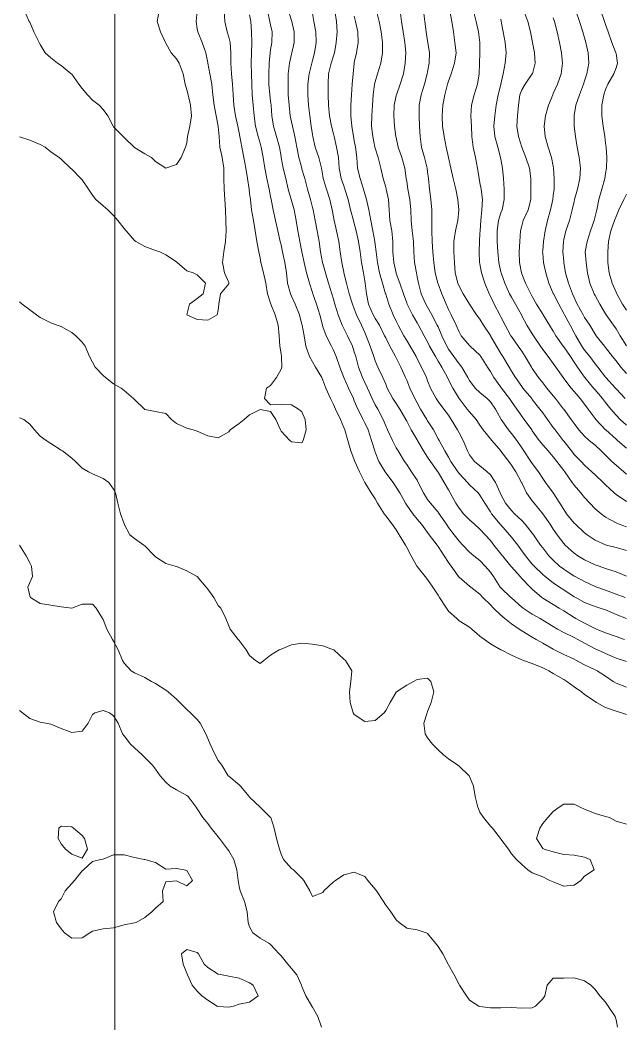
# Model space of a CAD drawing. Header units: centimetres. Extents: x 0 to 642158, y -847 to 649707.
# Drawn here: x 617062.28 to 617091.13, y 620236.4 to 620284.31 of the extents above; entities that cross this region are included whole.
import ezdxf

# ---------------------------------------------------------------- set-up
doc = ezdxf.new("R2010")
doc.units = ezdxf.units.CM
doc.header["$MEASUREMENT"] = 0
doc.layers.add('MEV_grille', color=254, linetype='Continuous', lineweight=9)
doc.layers.add('WAL_topographie 0.5', color=253, linetype='Continuous', lineweight=20)

# ---------------------------------------------------------------- blocks, each defined once
blk = doc.blocks.new('*U112')
at = {"layer": 'MEV_grille', "transparency": 33554687}
blk.add_lwpolyline([(0, 1825.476), (0, -1825.476)], dxfattribs=at)
blk = doc.blocks.new('*U113')
at = {"layer": 'MEV_grille', "color": 0, "linetype": 'ByBlock', "lineweight": -2, "transparency": 16777216}
blk.add_blockref('*U112', (1700, 0), dxfattribs=at)

msp = doc.modelspace()

# ---------------------------------------------------------------- linework, layer by layer
at = {"layer": 'WAL_topographie 0.5'}
for points in [[(617062.25, 620270.872), (617062.381, 620270.75), (617062.75, 620270.483), (617063.064, 620270.25), (617063.25, 620270.117), (617063.75, 620269.858), (617064.054, 620269.75), (617064.25, 620269.694), (617064.75, 620269.403), (617064.947, 620269.25), (617065.25, 620268.942), (617065.394, 620268.75), (617065.6, 620268.25), (617065.75, 620267.989), (617065.868, 620267.75), (617066.25, 620267.342), (617066.358, 620267.25), (617066.75, 620266.948), (617067.115, 620266.75), (617067.25, 620266.629), (617067.708, 620266.25), (617067.75, 620266.2), (617068.224, 620265.75), (617068.25, 620265.731), (617068.75, 620265.637), (617069.25, 620265.535), (617069.518, 620265.25), (617069.75, 620265.064), (617070.25, 620264.837), (617070.55, 620264.75), (617070.75, 620264.694), (617071.25, 620264.467), (617071.75, 620264.371), (617072.25, 620264.655), (617072.325, 620264.75), (617072.75, 620265.062), (617072.983, 620265.25), (617073.25, 620265.475), (617073.75, 620265.722), (617074.25, 620265.632), (617074.495, 620265.25), (617074.724, 620264.75), (617074.75, 620264.685), (617075.167, 620264.25), (617075.25, 620264.187), (617075.75, 620264.139), (617075.808, 620264.25), (617075.946, 620264.75), (617075.901, 620265.25), (617075.75, 620265.615), (617075.587, 620265.75), (617075.25, 620265.942), (617074.75, 620265.971), (617074.25, 620265.95), (617073.964, 620266.25), (617074.052, 620266.75), (617074.25, 620266.876), (617074.526, 620267.25), (617074.75, 620267.655), (617074.783, 620267.75), (617074.771, 620268.25), (617074.75, 620268.386), (617074.69, 620268.75), (617074.661, 620269.25), (617074.606, 620269.75), (617074.464, 620270.25), (617074.265, 620270.75), (617074.25, 620270.795), (617074.101, 620271.25), (617074.017, 620271.75), (617073.916, 620272.25), (617073.791, 620272.75), (617073.75, 620272.962), (617073.69, 620273.25), (617073.593, 620273.75), (617073.518, 620274.25), (617073.431, 620274.75), (617073.341, 620275.25), (617073.285, 620275.75), (617073.25, 620276.03), (617073.222, 620276.25), (617073.144, 620276.75), (617073.067, 620277.25), (617072.973, 620277.75), (617072.88, 620278.25), (617072.788, 620278.75), (617072.75, 620278.925), (617072.679, 620279.25), (617072.572, 620279.75), (617072.5, 620280.25), (617072.46, 620280.75), (617072.427, 620281.25), (617072.382, 620281.75), (617072.347, 620282.25), (617072.351, 620282.75), (617072.312, 620283.25), (617072.25, 620283.503), (617072.177, 620283.75), (617072.057, 620284.25), (617072.038, 620284.75)], [(617062.25, 620278.746), (617062.75, 620278.577), (617063.25, 620278.381), (617063.485, 620278.25), (617063.75, 620278.028), (617064.159, 620277.75), (617064.25, 620277.671), (617064.699, 620277.25), (617064.75, 620277.201), (617065.194, 620276.75), (617065.25, 620276.693), (617065.55, 620276.25), (617065.75, 620275.955), (617065.899, 620275.75), (617066.25, 620275.446), (617066.474, 620275.25), (617066.75, 620274.983), (617066.949, 620274.75), (617067.25, 620274.367), (617067.348, 620274.25), (617067.75, 620273.797), (617067.82, 620273.75), (617068.25, 620273.5), (617068.75, 620273.319), (617068.955, 620273.25), (617069.25, 620273.106), (617069.75, 620272.782), (617069.795, 620272.75), (617070.25, 620272.345), (617070.55, 620272.25), (617070.75, 620272.157), (617071.139, 620271.75), (617071.024, 620271.25), (617070.75, 620271.02), (617070.38, 620270.75), (617070.25, 620270.25), (617070.75, 620270.017), (617071.25, 620269.99), (617071.7, 620270.25), (617071.75, 620270.465), (617071.778, 620270.75), (617071.857, 620271.25), (617072.25, 620271.721), (617072.259, 620271.75), (617072.25, 620271.794), (617072.056, 620272.25), (617071.947, 620272.75), (617072.016, 620273.25), (617072.094, 620273.75), (617072.136, 620274.25), (617072.116, 620274.75), (617072.095, 620275.25), (617072.072, 620275.75), (617072.033, 620276.25), (617072.023, 620276.75), (617072.011, 620277.25), (617071.933, 620277.75), (617071.834, 620278.25), (617071.792, 620278.75), (617071.75, 620279.234), (617071.749, 620279.25), (617071.655, 620279.75), (617071.553, 620280.25), (617071.485, 620280.75), (617071.44, 620281.25), (617071.353, 620281.75), (617071.253, 620282.25), (617071.25, 620282.269), (617071.162, 620282.75), (617070.987, 620283.25), (617070.773, 620283.75), (617070.75, 620283.896), (617070.703, 620284.25), (617070.75, 620284.718)], [(617062.489, 620284.75), (617062.727, 620284.25), (617062.75, 620284.212), (617062.949, 620283.75), (617063.198, 620283.25), (617063.25, 620283.153), (617063.49, 620282.75), (617063.75, 620282.508), (617064.075, 620282.25), (617064.25, 620282.142), (617064.732, 620281.75), (617064.75, 620281.729), (617065.099, 620281.25), (617065.25, 620281.047), (617065.498, 620280.75), (617065.75, 620280.495), (617066.07, 620280.25), (617066.25, 620280.052), (617066.479, 620279.75), (617066.727, 620279.25), (617066.75, 620279.22), (617067.216, 620278.75), (617067.25, 620278.709), (617067.732, 620278.25), (617067.75, 620278.227), (617068.25, 620277.936), (617068.556, 620277.75), (617068.75, 620277.561), (617069.25, 620277.25), (617069.75, 620277.421), (617069.973, 620277.75), (617070.185, 620278.25), (617070.25, 620278.45), (617070.289, 620278.75), (617070.398, 620279.25), (617070.469, 620279.75), (617070.424, 620280.25), (617070.307, 620280.75), (617070.25, 620280.981), (617070.166, 620281.25), (617070.068, 620281.75), (617069.885, 620282.25), (617069.75, 620282.46), (617069.497, 620282.75), (617069.25, 620283.217), (617069.233, 620283.25), (617068.998, 620283.75), (617068.835, 620284.25), (617068.93, 620284.75)], [(617091.25, 620252.469), (617090.75, 620252.662), (617090.609, 620252.75), (617090.25, 620252.994), (617089.846, 620253.25), (617089.75, 620253.302), (617089.25, 620253.545), (617088.865, 620253.75), (617088.75, 620253.808), (617088.25, 620254.039), (617087.816, 620254.25), (617087.75, 620254.283), (617087.25, 620254.57), (617086.942, 620254.75), (617086.75, 620254.868), (617086.25, 620255.166), (617086.127, 620255.25), (617085.75, 620255.496), (617085.441, 620255.75), (617085.25, 620255.914), (617084.902, 620256.25), (617084.75, 620256.4), (617084.389, 620256.75), (617084.25, 620256.912), (617083.808, 620257.25), (617083.75, 620257.297), (617083.25, 620257.721), (617083.23, 620257.75), (617082.875, 620258.25), (617082.75, 620258.426), (617082.539, 620258.75), (617082.25, 620259.184), (617082.199, 620259.25), (617081.828, 620259.75), (617081.75, 620259.861), (617081.456, 620260.25), (617081.25, 620260.492), (617081.048, 620260.75), (617080.75, 620261.164), (617080.691, 620261.25), (617080.421, 620261.75), (617080.25, 620262.014), (617080.097, 620262.25), (617079.75, 620262.71), (617079.721, 620262.75), (617079.421, 620263.25), (617079.25, 620263.684), (617079.225, 620263.75), (617079.077, 620264.25), (617078.904, 620264.75), (617078.75, 620265.09), (617078.672, 620265.25), (617078.419, 620265.75), (617078.25, 620266.146), (617078.203, 620266.25), (617077.97, 620266.75), (617077.751, 620267.25), (617077.75, 620267.253), (617077.558, 620267.75), (617077.376, 620268.25), (617077.25, 620268.556), (617077.162, 620268.75), (617076.91, 620269.25), (617076.75, 620269.676), (617076.725, 620269.75), (617076.604, 620270.25), (617076.45, 620270.75), (617076.272, 620271.25), (617076.25, 620271.317), (617076.102, 620271.75), (617075.973, 620272.25), (617075.859, 620272.75), (617075.75, 620273.245), (617075.749, 620273.25), (617075.647, 620273.75), (617075.557, 620274.25), (617075.472, 620274.75), (617075.372, 620275.25), (617075.25, 620275.7), (617075.236, 620275.75), (617075.097, 620276.25), (617074.978, 620276.75), (617074.856, 620277.25), (617074.758, 620277.75), (617074.75, 620277.802), (617074.676, 620278.25), (617074.539, 620278.75), (617074.383, 620279.25), (617074.312, 620279.75), (617074.272, 620280.25), (617074.25, 620280.441), (617074.214, 620280.75), (617074.173, 620281.25), (617074.16, 620281.75), (617074.179, 620282.25), (617074.232, 620282.75), (617074.25, 620282.899), (617074.302, 620283.25), (617074.322, 620283.75), (617074.25, 620284.092), (617074.222, 620284.25), (617074.101, 620284.75)], [(617091.25, 620253.699), (617091.104, 620253.75), (617090.75, 620253.858), (617090.25, 620254.078), (617089.86, 620254.25), (617089.75, 620254.298), (617089.25, 620254.567), (617088.921, 620254.75), (617088.75, 620254.843), (617088.25, 620255.076), (617087.952, 620255.25), (617087.75, 620255.373), (617087.25, 620255.679), (617087.127, 620255.75), (617086.75, 620255.959), (617086.306, 620256.25), (617086.25, 620256.298), (617085.75, 620256.732), (617085.73, 620256.75), (617085.25, 620257.217), (617085.222, 620257.25), (617084.898, 620257.75), (617084.75, 620257.956), (617084.496, 620258.25), (617084.25, 620258.514), (617083.951, 620258.75), (617083.75, 620258.915), (617083.426, 620259.25), (617083.25, 620259.438), (617083.023, 620259.75), (617082.75, 620260.099), (617082.646, 620260.25), (617082.309, 620260.75), (617082.25, 620260.831), (617081.883, 620261.25), (617081.75, 620261.438), (617081.546, 620261.75), (617081.306, 620262.25), (617081.25, 620262.347), (617080.987, 620262.75), (617080.75, 620263.108), (617080.654, 620263.25), (617080.34, 620263.75), (617080.25, 620263.896), (617080.068, 620264.25), (617079.835, 620264.75), (617079.75, 620264.942), (617079.624, 620265.25), (617079.365, 620265.75), (617079.25, 620265.952), (617079.102, 620266.25), (617078.873, 620266.75), (617078.75, 620267.015), (617078.643, 620267.25), (617078.454, 620267.75), (617078.32, 620268.25), (617078.25, 620268.48), (617078.157, 620268.75), (617077.917, 620269.25), (617077.75, 620269.595), (617077.67, 620269.75), (617077.474, 620270.25), (617077.321, 620270.75), (617077.25, 620270.986), (617077.17, 620271.25), (617077.021, 620271.75), (617076.876, 620272.25), (617076.75, 620272.689), (617076.732, 620272.75), (617076.633, 620273.25), (617076.566, 620273.75), (617076.48, 620274.25), (617076.382, 620274.75), (617076.279, 620275.25), (617076.25, 620275.368), (617076.153, 620275.75), (617076.01, 620276.25), (617075.88, 620276.75), (617075.75, 620277.203), (617075.737, 620277.25), (617075.603, 620277.75), (617075.51, 620278.25), (617075.411, 620278.75), (617075.291, 620279.25), (617075.25, 620279.453), (617075.189, 620279.75), (617075.13, 620280.25), (617075.096, 620280.75), (617075.083, 620281.25), (617075.093, 620281.75), (617075.148, 620282.25), (617075.25, 620282.685), (617075.266, 620282.75), (617075.369, 620283.25), (617075.374, 620283.75), (617075.264, 620284.25), (617075.25, 620284.297), (617075.107, 620284.75)], [(617091.25, 620255.754), (617090.75, 620255.941), (617090.25, 620256.158), (617089.993, 620256.25), (617089.75, 620256.329), (617089.25, 620256.512), (617088.822, 620256.75), (617088.75, 620256.792), (617088.25, 620257.115), (617088.046, 620257.25), (617087.75, 620257.453), (617087.358, 620257.75), (617087.25, 620257.844), (617086.84, 620258.25), (617086.75, 620258.351), (617086.419, 620258.75), (617086.25, 620258.979), (617086.052, 620259.25), (617085.75, 620259.64), (617085.664, 620259.75), (617085.25, 620260.216), (617085.222, 620260.25), (617084.807, 620260.75), (617084.75, 620260.846), (617084.488, 620261.25), (617084.25, 620261.641), (617084.157, 620261.75), (617083.75, 620262.13), (617083.652, 620262.25), (617083.25, 620262.678), (617083.195, 620262.75), (617082.855, 620263.25), (617082.75, 620263.444), (617082.57, 620263.75), (617082.295, 620264.25), (617082.25, 620264.334), (617082.031, 620264.75), (617081.75, 620265.182), (617081.708, 620265.25), (617081.406, 620265.75), (617081.25, 620266.039), (617081.132, 620266.25), (617080.899, 620266.75), (617080.75, 620267.121), (617080.695, 620267.25), (617080.469, 620267.75), (617080.25, 620268.19), (617080.219, 620268.25), (617079.952, 620268.75), (617079.75, 620269.14), (617079.698, 620269.25), (617079.445, 620269.75), (617079.25, 620270.066), (617079.145, 620270.25), (617078.928, 620270.75), (617078.828, 620271.25), (617078.768, 620271.75), (617078.75, 620271.86), (617078.682, 620272.25), (617078.596, 620272.75), (617078.528, 620273.25), (617078.446, 620273.75), (617078.339, 620274.25), (617078.25, 620274.601), (617078.209, 620274.75), (617078.074, 620275.25), (617077.953, 620275.75), (617077.802, 620276.25), (617077.75, 620276.397), (617077.626, 620276.75), (617077.53, 620277.25), (617077.491, 620277.75), (617077.402, 620278.25), (617077.279, 620278.75), (617077.25, 620278.878), (617077.166, 620279.25), (617077.071, 620279.75), (617077.018, 620280.25), (617077.007, 620280.75), (617077.003, 620281.25), (617077.019, 620281.75), (617077.139, 620282.25), (617077.25, 620282.603), (617077.295, 620282.75), (617077.389, 620283.25), (617077.425, 620283.75), (617077.403, 620284.25), (617077.322, 620284.75)], [(617091.25, 620257.773), (617090.75, 620257.972), (617090.25, 620258.14), (617089.94, 620258.25), (617089.75, 620258.317), (617089.25, 620258.554), (617088.921, 620258.75), (617088.75, 620258.871), (617088.327, 620259.25), (617088.25, 620259.333), (617087.937, 620259.75), (617087.75, 620260.017), (617087.598, 620260.25), (617087.25, 620260.746), (617087.247, 620260.75), (617086.838, 620261.25), (617086.75, 620261.373), (617086.477, 620261.75), (617086.25, 620262.219), (617086.235, 620262.25), (617085.958, 620262.75), (617085.75, 620263.067), (617085.622, 620263.25), (617085.25, 620263.746), (617085.247, 620263.75), (617084.815, 620264.25), (617084.75, 620264.332), (617084.408, 620264.75), (617084.25, 620264.98), (617084.063, 620265.25), (617083.75, 620265.608), (617083.646, 620265.75), (617083.254, 620266.25), (617083.25, 620266.256), (617082.959, 620266.75), (617082.75, 620267.15), (617082.696, 620267.25), (617082.423, 620267.75), (617082.25, 620268.035), (617082.122, 620268.25), (617081.848, 620268.75), (617081.75, 620268.959), (617081.593, 620269.25), (617081.316, 620269.75), (617081.25, 620269.861), (617081.022, 620270.25), (617080.776, 620270.75), (617080.75, 620270.819), (617080.599, 620271.25), (617080.42, 620271.75), (617080.25, 620272.225), (617080.241, 620272.25), (617080.135, 620272.75), (617080.086, 620273.25), (617080.083, 620273.75), (617080.041, 620274.25), (617079.949, 620274.75), (617079.916, 620275.25), (617079.889, 620275.75), (617079.773, 620276.25), (617079.75, 620276.337), (617079.624, 620276.75), (617079.515, 620277.25), (617079.386, 620277.75), (617079.25, 620278.194), (617079.235, 620278.25), (617079.127, 620278.75), (617079.072, 620279.25), (617079.078, 620279.75), (617079.118, 620280.25), (617079.153, 620280.75), (617079.219, 620281.25), (617079.25, 620281.364), (617079.364, 620281.75), (617079.508, 620282.25), (617079.597, 620282.75), (617079.599, 620283.25), (617079.534, 620283.75), (617079.436, 620284.25), (617079.309, 620284.75)], [(617091.25, 620259), (617090.75, 620259.133), (617090.301, 620259.25), (617090.25, 620259.264), (617089.75, 620259.488), (617089.376, 620259.75), (617089.25, 620259.848), (617088.806, 620260.25), (617088.75, 620260.307), (617088.391, 620260.75), (617088.25, 620260.952), (617088.068, 620261.25), (617087.75, 620261.743), (617087.745, 620261.75), (617087.375, 620262.25), (617087.25, 620262.427), (617087.049, 620262.75), (617086.75, 620263.157), (617086.686, 620263.25), (617086.349, 620263.75), (617086.25, 620263.903), (617086.014, 620264.25), (617085.75, 620264.585), (617085.615, 620264.75), (617085.271, 620265.25), (617085.25, 620265.286), (617084.994, 620265.75), (617084.75, 620266.099), (617084.587, 620266.25), (617084.25, 620266.536), (617084.02, 620266.75), (617083.75, 620267.113), (617083.678, 620267.25), (617083.387, 620267.75), (617083.25, 620267.912), (617083.005, 620268.25), (617082.75, 620268.609), (617082.666, 620268.75), (617082.436, 620269.25), (617082.25, 620269.673), (617082.214, 620269.75), (617081.951, 620270.25), (617081.75, 620270.611), (617081.669, 620270.75), (617081.45, 620271.25), (617081.312, 620271.75), (617081.25, 620272.065), (617081.213, 620272.25), (617081.13, 620272.75), (617081.089, 620273.25), (617081.072, 620273.75), (617081.019, 620274.25), (617080.957, 620274.75), (617080.946, 620275.25), (617080.901, 620275.75), (617080.799, 620276.25), (617080.75, 620276.609), (617080.73, 620276.75), (617080.656, 620277.25), (617080.513, 620277.75), (617080.349, 620278.25), (617080.25, 620278.701), (617080.24, 620278.75), (617080.174, 620279.25), (617080.136, 620279.75), (617080.155, 620280.25), (617080.25, 620280.705), (617080.261, 620280.75), (617080.443, 620281.25), (617080.599, 620281.75), (617080.685, 620282.25), (617080.713, 620282.75), (617080.668, 620283.25), (617080.582, 620283.75), (617080.499, 620284.25), (617080.444, 620284.75)], [(617091.25, 620260.133), (617090.904, 620260.25), (617090.75, 620260.311), (617090.25, 620260.59), (617090.032, 620260.75), (617089.75, 620260.989), (617089.505, 620261.25), (617089.25, 620261.532), (617089.066, 620261.75), (617088.75, 620262.111), (617088.649, 620262.25), (617088.297, 620262.75), (617088.25, 620262.814), (617087.924, 620263.25), (617087.75, 620263.473), (617087.506, 620263.75), (617087.25, 620264.037), (617087.085, 620264.25), (617086.75, 620264.713), (617086.724, 620264.75), (617086.36, 620265.25), (617086.25, 620265.403), (617086.006, 620265.75), (617085.75, 620266.108), (617085.659, 620266.25), (617085.283, 620266.75), (617085.25, 620266.798), (617084.916, 620267.25), (617084.75, 620267.544), (617084.611, 620267.75), (617084.294, 620268.25), (617084.25, 620268.313), (617083.778, 620268.75), (617083.75, 620268.776), (617083.359, 620269.25), (617083.25, 620269.426), (617083.115, 620269.75), (617082.875, 620270.25), (617082.75, 620270.505), (617082.635, 620270.75), (617082.425, 620271.25), (617082.25, 620271.722), (617082.24, 620271.75), (617082.105, 620272.25), (617082.041, 620272.75), (617081.995, 620273.25), (617081.962, 620273.75), (617081.955, 620274.25), (617081.959, 620274.75), (617081.948, 620275.25), (617081.896, 620275.75), (617081.836, 620276.25), (617081.797, 620276.75), (617081.75, 620277.077), (617081.725, 620277.25), (617081.596, 620277.75), (617081.46, 620278.25), (617081.388, 620278.75), (617081.367, 620279.25), (617081.345, 620279.75), (617081.343, 620280.25), (617081.44, 620280.75), (617081.602, 620281.25), (617081.733, 620281.75), (617081.75, 620281.844), (617081.83, 620282.25), (617081.84, 620282.75), (617081.763, 620283.25), (617081.75, 620283.324), (617081.683, 620283.75), (617081.619, 620284.25), (617081.56, 620284.75)], [(617091.25, 620261.334), (617090.75, 620261.675), (617090.661, 620261.75), (617090.25, 620262.139), (617090.14, 620262.25), (617089.75, 620262.604), (617089.595, 620262.75), (617089.25, 620263.068), (617089.083, 620263.25), (617088.75, 620263.581), (617088.617, 620263.75), (617088.25, 620264.219), (617088.225, 620264.25), (617087.836, 620264.75), (617087.75, 620264.869), (617087.478, 620265.25), (617087.25, 620265.569), (617087.117, 620265.75), (617086.75, 620266.211), (617086.72, 620266.25), (617086.305, 620266.75), (617086.25, 620266.824), (617085.941, 620267.25), (617085.75, 620267.56), (617085.638, 620267.75), (617085.342, 620268.25), (617085.25, 620268.393), (617085.042, 620268.75), (617084.753, 620269.25), (617084.75, 620269.256), (617084.42, 620269.75), (617084.25, 620270.038), (617084.092, 620270.25), (617083.754, 620270.75), (617083.75, 620270.756), (617083.441, 620271.25), (617083.25, 620271.611), (617083.194, 620271.75), (617083.074, 620272.25), (617083.038, 620272.75), (617083.009, 620273.25), (617082.998, 620273.75), (617083.083, 620274.25), (617083.191, 620274.75), (617083.234, 620275.25), (617083.197, 620275.75), (617083.094, 620276.25), (617082.973, 620276.75), (617082.863, 620277.25), (617082.752, 620277.75), (617082.75, 620277.757), (617082.632, 620278.25), (617082.537, 620278.75), (617082.468, 620279.25), (617082.44, 620279.75), (617082.482, 620280.25), (617082.576, 620280.75), (617082.703, 620281.25), (617082.75, 620281.392), (617082.871, 620281.75), (617083.035, 620282.25), (617083.112, 620282.75), (617083.057, 620283.25), (617082.979, 620283.75), (617082.91, 620284.25), (617082.818, 620284.75)], [(617091.25, 620262.635), (617091.118, 620262.75), (617090.75, 620263.064), (617090.545, 620263.25), (617090.25, 620263.544), (617090.041, 620263.75), (617089.75, 620264.018), (617089.469, 620264.25), (617089.25, 620264.449), (617088.98, 620264.75), (617088.75, 620265.061), (617088.613, 620265.25), (617088.25, 620265.742), (617088.244, 620265.75), (617087.857, 620266.25), (617087.75, 620266.379), (617087.446, 620266.75), (617087.25, 620266.995), (617087.048, 620267.25), (617086.75, 620267.687), (617086.711, 620267.75), (617086.414, 620268.25), (617086.25, 620268.504), (617086.079, 620268.75), (617085.75, 620269.215), (617085.728, 620269.25), (617085.459, 620269.75), (617085.25, 620270.143), (617085.194, 620270.25), (617084.925, 620270.75), (617084.75, 620271.133), (617084.694, 620271.25), (617084.479, 620271.75), (617084.322, 620272.25), (617084.25, 620272.674), (617084.235, 620272.75), (617084.206, 620273.25), (617084.233, 620273.75), (617084.25, 620274.125), (617084.254, 620274.25), (617084.286, 620274.75), (617084.346, 620275.25), (617084.364, 620275.75), (617084.306, 620276.25), (617084.25, 620276.538), (617084.209, 620276.75), (617084.125, 620277.25), (617084.035, 620277.75), (617083.925, 620278.25), (617083.866, 620278.75), (617083.84, 620279.25), (617083.815, 620279.75), (617083.848, 620280.25), (617083.972, 620280.75), (617084.125, 620281.25), (617084.218, 620281.75), (617084.23, 620282.25), (617084.247, 620282.75), (617084.242, 620283.25), (617084.175, 620283.75), (617084.066, 620284.25), (617083.947, 620284.75)], [(617091.25, 620264.98), (617090.947, 620265.25), (617090.75, 620265.461), (617090.501, 620265.75), (617090.25, 620266.054), (617090.098, 620266.25), (617089.75, 620266.665), (617089.68, 620266.75), (617089.263, 620267.25), (617089.25, 620267.269), (617088.907, 620267.75), (617088.75, 620267.984), (617088.57, 620268.25), (617088.25, 620268.722), (617088.228, 620268.75), (617087.875, 620269.25), (617087.75, 620269.459), (617087.572, 620269.75), (617087.265, 620270.25), (617087.25, 620270.273), (617086.946, 620270.75), (617086.75, 620271.114), (617086.676, 620271.25), (617086.428, 620271.75), (617086.25, 620272.199), (617086.231, 620272.25), (617086.133, 620272.75), (617086.117, 620273.25), (617086.154, 620273.75), (617086.192, 620274.25), (617086.25, 620274.485), (617086.315, 620274.75), (617086.55, 620275.25), (617086.682, 620275.75), (617086.679, 620276.25), (617086.673, 620276.75), (617086.612, 620277.25), (617086.448, 620277.75), (617086.251, 620278.25), (617086.25, 620278.254), (617086.088, 620278.75), (617086.012, 620279.25), (617086.042, 620279.75), (617086.087, 620280.25), (617086.15, 620280.75), (617086.25, 620280.982), (617086.408, 620281.25), (617086.75, 620281.744), (617086.754, 620281.75), (617086.89, 620282.25), (617086.862, 620282.75), (617086.766, 620283.25), (617086.75, 620283.321), (617086.658, 620283.75), (617086.53, 620284.25), (617086.352, 620284.75)], [(617091.25, 620267.446), (617090.982, 620267.75), (617090.75, 620268.046), (617090.583, 620268.25), (617090.25, 620268.678), (617090.191, 620268.75), (617089.807, 620269.25), (617089.75, 620269.329), (617089.495, 620269.75), (617089.25, 620270.122), (617089.177, 620270.25), (617088.9, 620270.75), (617088.75, 620271.076), (617088.677, 620271.25), (617088.484, 620271.75), (617088.337, 620272.25), (617088.255, 620272.75), (617088.25, 620272.807), (617088.213, 620273.25), (617088.235, 620273.75), (617088.25, 620273.833), (617088.347, 620274.25), (617088.52, 620274.75), (617088.652, 620275.25), (617088.75, 620275.66), (617088.77, 620275.75), (617088.904, 620276.25), (617089.021, 620276.75), (617089.05, 620277.25), (617088.986, 620277.75), (617088.899, 620278.25), (617088.815, 620278.75), (617088.757, 620279.25), (617088.75, 620279.65), (617088.748, 620279.75), (617088.75, 620279.76), (617088.824, 620280.25), (617089.003, 620280.75), (617089.201, 620281.25), (617089.25, 620281.409), (617089.359, 620281.75), (617089.455, 620282.25), (617089.418, 620282.75), (617089.315, 620283.25), (617089.25, 620283.471), (617089.17, 620283.75), (617089.005, 620284.25), (617088.828, 620284.75)], [(617091.25, 620268.766), (617090.951, 620269.25), (617090.75, 620269.571), (617090.628, 620269.75), (617090.279, 620270.25), (617090.25, 620270.298), (617089.975, 620270.75), (617089.75, 620271.169), (617089.706, 620271.25), (617089.497, 620271.75), (617089.392, 620272.25), (617089.316, 620272.75), (617089.277, 620273.25), (617089.366, 620273.75), (617089.532, 620274.25), (617089.703, 620274.75), (617089.75, 620274.942), (617089.828, 620275.25), (617089.924, 620275.75), (617090.065, 620276.25), (617090.212, 620276.75), (617090.25, 620276.985), (617090.295, 620277.25), (617090.303, 620277.75), (617090.271, 620278.25), (617090.25, 620278.436), (617090.213, 620278.75), (617090.138, 620279.25), (617090.065, 620279.75), (617090.071, 620280.25), (617090.169, 620280.75), (617090.25, 620280.998), (617090.35, 620281.25), (617090.645, 620281.75), (617090.75, 620282.04), (617090.818, 620282.25), (617090.75, 620282.718), (617090.745, 620282.75), (617090.555, 620283.25), (617090.369, 620283.75), (617090.25, 620284.101), (617090.2, 620284.25), (617090.02, 620284.75)], [(617091.25, 620251.167), (617091.007, 620251.25), (617090.75, 620251.325), (617090.25, 620251.51), (617089.813, 620251.75), (617089.75, 620251.785), (617089.25, 620252.12), (617089.102, 620252.25), (617088.75, 620252.484), (617088.4, 620252.75), (617088.25, 620252.838), (617087.75, 620253.13), (617087.54, 620253.25), (617087.25, 620253.396), (617086.75, 620253.597), (617086.333, 620253.75), (617086.25, 620253.781), (617085.75, 620253.997), (617085.263, 620254.25), (617085.25, 620254.258), (617084.75, 620254.536), (617084.466, 620254.75), (617084.25, 620254.915), (617083.864, 620255.25), (617083.75, 620255.341), (617083.25, 620255.64), (617083.148, 620255.75), (617082.75, 620256.109), (617082.65, 620256.25), (617082.322, 620256.75), (617082.25, 620256.873), (617081.998, 620257.25), (617081.75, 620257.612), (617081.629, 620257.75), (617081.25, 620258.231), (617081.236, 620258.25), (617080.958, 620258.75), (617080.75, 620259.142), (617080.689, 620259.25), (617080.389, 620259.75), (617080.25, 620259.979), (617080.061, 620260.25), (617079.75, 620260.656), (617079.678, 620260.75), (617079.363, 620261.25), (617079.25, 620261.462), (617079.059, 620261.75), (617078.75, 620262.246), (617078.748, 620262.25), (617078.495, 620262.75), (617078.279, 620263.25), (617078.25, 620263.33), (617078.079, 620263.75), (617077.942, 620264.25), (617077.802, 620264.75), (617077.75, 620264.872), (617077.584, 620265.25), (617077.349, 620265.75), (617077.25, 620265.964), (617077.104, 620266.25), (617076.893, 620266.75), (617076.75, 620267.126), (617076.696, 620267.25), (617076.401, 620267.75), (617076.25, 620268.001), (617076.104, 620268.25), (617075.939, 620268.75), (617075.847, 620269.25), (617075.76, 620269.75), (617075.75, 620269.791), (617075.628, 620270.25), (617075.432, 620270.75), (617075.25, 620271.142), (617075.198, 620271.25), (617075.06, 620271.75), (617075.011, 620272.25), (617074.937, 620272.75), (617074.821, 620273.25), (617074.75, 620273.578), (617074.71, 620273.75), (617074.601, 620274.25), (617074.481, 620274.75), (617074.366, 620275.25), (617074.278, 620275.75), (617074.25, 620275.899), (617074.186, 620276.25), (617074.069, 620276.75), (617073.973, 620277.25), (617073.898, 620277.75), (617073.802, 620278.25), (617073.75, 620278.432), (617073.661, 620278.75), (617073.536, 620279.25), (617073.466, 620279.75), (617073.414, 620280.25), (617073.373, 620280.75), (617073.348, 620281.25), (617073.333, 620281.75), (617073.329, 620282.25), (617073.342, 620282.75), (617073.356, 620283.25), (617073.343, 620283.75), (617073.302, 620284.25), (617073.25, 620284.564)], [(617091.159, 620254.75), (617090.75, 620254.889), (617090.25, 620255.065), (617089.821, 620255.25), (617089.75, 620255.28), (617089.25, 620255.533), (617088.835, 620255.75), (617088.75, 620255.794), (617088.25, 620256.111), (617088.028, 620256.25), (617087.75, 620256.424), (617087.25, 620256.723), (617087.211, 620256.75), (617086.75, 620257.144), (617086.649, 620257.25), (617086.25, 620257.666), (617086.168, 620257.75), (617085.75, 620258.225), (617085.729, 620258.25), (617085.322, 620258.75), (617085.25, 620258.842), (617084.92, 620259.25), (617084.75, 620259.474), (617084.497, 620259.75), (617084.25, 620260.015), (617083.984, 620260.25), (617083.75, 620260.465), (617083.465, 620260.75), (617083.25, 620261.013), (617083.097, 620261.25), (617082.832, 620261.75), (617082.75, 620261.893), (617082.546, 620262.25), (617082.25, 620262.737), (617082.243, 620262.75), (617081.892, 620263.25), (617081.75, 620263.459), (617081.548, 620263.75), (617081.267, 620264.25), (617081.25, 620264.28), (617080.964, 620264.75), (617080.75, 620265.163), (617080.706, 620265.25), (617080.426, 620265.75), (617080.25, 620266.008), (617080.086, 620266.25), (617079.826, 620266.75), (617079.75, 620266.929), (617079.615, 620267.25), (617079.379, 620267.75), (617079.25, 620268.049), (617079.179, 620268.25), (617079.007, 620268.75), (617078.817, 620269.25), (617078.75, 620269.396), (617078.591, 620269.75), (617078.358, 620270.25), (617078.25, 620270.53), (617078.159, 620270.75), (617078.006, 620271.25), (617077.878, 620271.75), (617077.756, 620272.25), (617077.75, 620272.277), (617077.646, 620272.75), (617077.57, 620273.25), (617077.507, 620273.75), (617077.402, 620274.25), (617077.285, 620274.75), (617077.25, 620274.927), (617077.188, 620275.25), (617077.084, 620275.75), (617076.928, 620276.25), (617076.768, 620276.75), (617076.75, 620276.855), (617076.674, 620277.25), (617076.551, 620277.75), (617076.384, 620278.25), (617076.265, 620278.75), (617076.25, 620278.848), (617076.194, 620279.25), (617076.12, 620279.75), (617076.064, 620280.25), (617076.034, 620280.75), (617076.036, 620281.25), (617076.095, 620281.75), (617076.215, 620282.25), (617076.25, 620282.377), (617076.351, 620282.75), (617076.422, 620283.25), (617076.407, 620283.75), (617076.323, 620284.25), (617076.25, 620284.632)], [(617091.191, 620256.75), (617090.75, 620256.913), (617090.25, 620257.1), (617089.831, 620257.25), (617089.75, 620257.282), (617089.25, 620257.515), (617088.804, 620257.75), (617088.75, 620257.779), (617088.25, 620258.099), (617088.056, 620258.25), (617087.75, 620258.531), (617087.545, 620258.75), (617087.25, 620259.119), (617087.145, 620259.25), (617086.8, 620259.75), (617086.75, 620259.821), (617086.412, 620260.25), (617086.25, 620260.425), (617085.905, 620260.75), (617085.75, 620260.906), (617085.472, 620261.25), (617085.25, 620261.67), (617085.216, 620261.75), (617084.994, 620262.25), (617084.75, 620262.609), (617084.59, 620262.75), (617084.25, 620263.036), (617083.992, 620263.25), (617083.75, 620263.571), (617083.661, 620263.75), (617083.447, 620264.25), (617083.25, 620264.62), (617083.183, 620264.75), (617082.882, 620265.25), (617082.75, 620265.45), (617082.522, 620265.75), (617082.25, 620266.111), (617082.153, 620266.25), (617081.892, 620266.75), (617081.75, 620267.089), (617081.689, 620267.25), (617081.453, 620267.75), (617081.25, 620268.139), (617081.196, 620268.25), (617080.913, 620268.75), (617080.75, 620269.021), (617080.618, 620269.25), (617080.345, 620269.75), (617080.25, 620269.947), (617080.099, 620270.25), (617079.893, 620270.75), (617079.75, 620271.234), (617079.745, 620271.25), (617079.589, 620271.75), (617079.449, 620272.25), (617079.355, 620272.75), (617079.298, 620273.25), (617079.25, 620273.603), (617079.229, 620273.75), (617079.137, 620274.25), (617079.044, 620274.75), (617078.945, 620275.25), (617078.83, 620275.75), (617078.75, 620276.025), (617078.693, 620276.25), (617078.53, 620276.75), (617078.408, 620277.25), (617078.363, 620277.75), (617078.305, 620278.25), (617078.25, 620278.549), (617078.212, 620278.75), (617078.123, 620279.25), (617078.076, 620279.75), (617078.082, 620280.25), (617078.116, 620280.75), (617078.154, 620281.25), (617078.189, 620281.75), (617078.243, 620282.25), (617078.25, 620282.287), (617078.349, 620282.75), (617078.437, 620283.25), (617078.421, 620283.75), (617078.31, 620284.25), (617078.25, 620284.5)], [(617091.25, 620263.878), (617090.819, 620264.25), (617090.75, 620264.306), (617090.263, 620264.75), (617090.25, 620264.764), (617089.787, 620265.25), (617089.75, 620265.297), (617089.419, 620265.75), (617089.25, 620265.982), (617089.041, 620266.25), (617088.75, 620266.588), (617088.608, 620266.75), (617088.25, 620267.209), (617088.219, 620267.25), (617087.876, 620267.75), (617087.75, 620267.924), (617087.504, 620268.25), (617087.25, 620268.59), (617087.142, 620268.75), (617086.81, 620269.25), (617086.75, 620269.344), (617086.497, 620269.75), (617086.25, 620270.204), (617086.227, 620270.25), (617085.94, 620270.75), (617085.75, 620271.081), (617085.657, 620271.25), (617085.433, 620271.75), (617085.256, 620272.25), (617085.25, 620272.277), (617085.158, 620272.75), (617085.109, 620273.25), (617085.077, 620273.75), (617085.068, 620274.25), (617085.137, 620274.75), (617085.25, 620275.116), (617085.303, 620275.25), (617085.411, 620275.75), (617085.399, 620276.25), (617085.373, 620276.75), (617085.33, 620277.25), (617085.25, 620277.667), (617085.236, 620277.75), (617085.104, 620278.25), (617084.962, 620278.75), (617084.916, 620279.25), (617084.962, 620279.75), (617085.028, 620280.25), (617085.123, 620280.75), (617085.25, 620281.24), (617085.252, 620281.25), (617085.364, 620281.75), (617085.454, 620282.25), (617085.498, 620282.75), (617085.457, 620283.25), (617085.363, 620283.75), (617085.268, 620284.25), (617085.25, 620284.348)], [(617091.188, 620266.25), (617090.75, 620266.72), (617090.723, 620266.75), (617090.265, 620267.25), (617090.25, 620267.268), (617089.874, 620267.75), (617089.75, 620267.908), (617089.501, 620268.25), (617089.25, 620268.563), (617089.117, 620268.75), (617088.824, 620269.25), (617088.75, 620269.393), (617088.551, 620269.75), (617088.281, 620270.25), (617088.25, 620270.312), (617088.01, 620270.75), (617087.758, 620271.25), (617087.75, 620271.27), (617087.544, 620271.75), (617087.391, 620272.25), (617087.282, 620272.75), (617087.25, 620273.181), (617087.245, 620273.25), (617087.25, 620273.309), (617087.284, 620273.75), (617087.367, 620274.25), (617087.484, 620274.75), (617087.623, 620275.25), (617087.728, 620275.75), (617087.75, 620275.941), (617087.791, 620276.25), (617087.8, 620276.75), (617087.768, 620277.25), (617087.75, 620277.34), (617087.665, 620277.75), (617087.501, 620278.25), (617087.363, 620278.75), (617087.312, 620279.25), (617087.375, 620279.75), (617087.52, 620280.25), (617087.725, 620280.75), (617087.75, 620280.802), (617087.949, 620281.25), (617088.129, 620281.75), (617088.194, 620282.25), (617088.148, 620282.75), (617088.05, 620283.25), (617087.943, 620283.75), (617087.807, 620284.25), (617087.75, 620284.414)], [(617091.25, 620270.461), (617091.064, 620270.75), (617090.783, 620271.25), (617090.75, 620271.324), (617090.563, 620271.75), (617090.428, 620272.25), (617090.362, 620272.75), (617090.353, 620273.25), (617090.395, 620273.75), (617090.499, 620274.25), (617090.674, 620274.75), (617090.75, 620274.939), (617090.888, 620275.25), (617091.125, 620275.75), (617091.25, 620276.001)], [(617062.25, 620265.33), (617062.459, 620265.25), (617062.75, 620265.028), (617062.97, 620264.75), (617063.25, 620264.46), (617063.526, 620264.25), (617063.75, 620264.098), (617064.25, 620263.784), (617064.304, 620263.75), (617064.75, 620263.399), (617064.929, 620263.25), (617065.25, 620262.925), (617065.557, 620262.75), (617065.75, 620262.653), (617066.25, 620262.441), (617066.526, 620262.25), (617066.75, 620261.929), (617066.836, 620261.75), (617066.952, 620261.25), (617067.088, 620260.75), (617067.25, 620260.265), (617067.255, 620260.25), (617067.52, 620259.75), (617067.75, 620259.569), (617068.194, 620259.25), (617068.25, 620259.213), (617068.713, 620258.75), (617068.75, 620258.699), (617069.25, 620258.38), (617069.691, 620258.25), (617069.75, 620258.23), (617070.25, 620258.027), (617070.75, 620257.75), (617070.75, 620257.75), (617071.169, 620257.25), (617071.25, 620257.144), (617071.533, 620256.75), (617071.75, 620256.38), (617071.873, 620256.25), (617072.117, 620255.75), (617072.25, 620255.402), (617072.316, 620255.25), (617072.705, 620254.75), (617072.75, 620254.695), (617073.09, 620254.25), (617073.25, 620253.983), (617073.536, 620253.75), (617073.75, 620253.603), (617073.928, 620253.75), (617074.25, 620254.005), (617074.656, 620254.25), (617074.75, 620254.288), (617075.25, 620254.502), (617075.75, 620254.57), (617076.25, 620254.527), (617076.75, 620254.452), (617077.25, 620254.258), (617077.263, 620254.25), (617077.75, 620253.817), (617077.825, 620253.75), (617078.124, 620253.25), (617078.083, 620252.75), (617078.016, 620252.25), (617078.046, 620251.75), (617078.19, 620251.25), (617078.25, 620251.166), (617078.75, 620250.841), (617079.25, 620250.879), (617079.676, 620251.25), (617079.75, 620251.364), (617079.968, 620251.75), (617080.25, 620252.236), (617080.261, 620252.25), (617080.75, 620252.578), (617081.079, 620252.75), (617081.25, 620252.837), (617081.75, 620252.905), (617081.911, 620252.75), (617082.049, 620252.25), (617081.918, 620251.75), (617081.75, 620251.312), (617081.724, 620251.25), (617081.572, 620250.75), (617081.626, 620250.25), (617081.75, 620250.061), (617081.98, 620249.75), (617082.25, 620249.483), (617082.509, 620249.25), (617082.75, 620249.051), (617083.197, 620248.75), (617083.25, 620248.711), (617083.732, 620248.25), (617083.75, 620248.217), (617083.936, 620247.75), (617084.026, 620247.25), (617084.143, 620246.75), (617084.25, 620246.504), (617084.419, 620246.25), (617084.75, 620245.846), (617084.842, 620245.75), (617085.226, 620245.25), (617085.25, 620245.221), (617085.614, 620244.75), (617085.75, 620244.524), (617085.992, 620244.25), (617086.25, 620244.012), (617086.533, 620243.75), (617086.75, 620243.617), (617087.25, 620243.423), (617087.591, 620243.25), (617087.75, 620243.184), (617088.25, 620242.972), (617088.75, 620243.03), (617089.074, 620243.25), (617089.25, 620243.454), (617089.698, 620243.75), (617089.518, 620244.25), (617089.25, 620244.362), (617088.75, 620244.456), (617088.25, 620244.487), (617087.75, 620244.621), (617087.309, 620244.75), (617087.25, 620244.771), (617086.954, 620245.25), (617087.109, 620245.75), (617087.25, 620245.961), (617087.491, 620246.25), (617087.75, 620246.536), (617088.034, 620246.75), (617088.25, 620246.89), (617088.75, 620246.891), (617089.042, 620246.75), (617089.25, 620246.652), (617089.75, 620246.441), (617090.25, 620246.306), (617090.434, 620246.25), (617090.75, 620246.086), (617091.25, 620245.931)], [(617062.257, 620259.25), (617062.573, 620258.75), (617062.75, 620258.41), (617062.837, 620258.25), (617062.883, 620257.75), (617062.75, 620257.472), (617062.66, 620257.25), (617062.75, 620256.829), (617062.779, 620256.75), (617063.25, 620256.471), (617063.75, 620256.39), (617064.25, 620256.306), (617064.75, 620256.25), (617065.25, 620256.432), (617065.75, 620256.44), (617065.926, 620256.25), (617066.222, 620255.75), (617066.25, 620255.703), (617066.421, 620255.25), (617066.705, 620254.75), (617066.75, 620254.678), (617066.964, 620254.25), (617067.171, 620253.75), (617067.25, 620253.628), (617067.598, 620253.25), (617067.75, 620253.16), (617068.25, 620252.938), (617068.57, 620252.75), (617068.75, 620252.644), (617069.25, 620252.33), (617069.364, 620252.25), (617069.75, 620251.909), (617069.922, 620251.75), (617070.25, 620251.415), (617070.432, 620251.25), (617070.75, 620250.936), (617070.888, 620250.75), (617071.153, 620250.25), (617071.25, 620250.029), (617071.362, 620249.75), (617071.598, 620249.25), (617071.75, 620248.979), (617071.922, 620248.75), (617072.231, 620248.25), (617072.25, 620248.229), (617072.75, 620247.81), (617072.806, 620247.75), (617073.228, 620247.25), (617073.25, 620247.224), (617073.75, 620246.75), (617073.75, 620246.75), (617074.25, 620246.257), (617074.255, 620246.25), (617074.422, 620245.75), (617074.536, 620245.25), (617074.675, 620244.75), (617074.75, 620244.507), (617074.86, 620244.25), (617075.25, 620243.818), (617075.344, 620243.75), (617075.75, 620243.366), (617075.846, 620243.25), (617076.13, 620242.75), (617076.25, 620242.488), (617076.75, 620242.669), (617076.8, 620242.75), (617077.25, 620243.187), (617077.346, 620243.25), (617077.75, 620243.522), (617078.25, 620243.643), (617078.75, 620243.432), (617078.892, 620243.25), (617079.25, 620242.831), (617079.307, 620242.75), (617079.637, 620242.25), (617079.75, 620242.067), (617079.989, 620241.75), (617080.25, 620241.365), (617080.385, 620241.25), (617080.75, 620240.979), (617081.25, 620240.896), (617081.687, 620240.75), (617081.75, 620240.726), (617082.13, 620240.25), (617082.25, 620240.094), (617082.481, 620239.75), (617082.735, 620239.25), (617082.75, 620239.22), (617083.015, 620238.75), (617083.25, 620238.291), (617083.274, 620238.25), (617083.612, 620237.75), (617083.75, 620237.544), (617084.201, 620237.25), (617084.25, 620237.23), (617084.75, 620237.176), (617085.25, 620237.176), (617085.75, 620237.18), (617086.25, 620237.157), (617086.75, 620237.168), (617086.906, 620237.25), (617087.25, 620237.594), (617087.354, 620237.75), (617087.468, 620238.25), (617087.75, 620238.592), (617088.25, 620238.58), (617088.75, 620238.6), (617089.25, 620238.456), (617089.55, 620238.25), (617089.75, 620238.046), (617089.977, 620237.75), (617090.25, 620237.437), (617090.375, 620237.25), (617090.71, 620236.75), (617090.75, 620236.594), (617090.826, 620236.25)], [(617062.25, 620251.358), (617062.4, 620251.25), (617062.75, 620250.981), (617063.25, 620250.8), (617063.511, 620250.75), (617063.75, 620250.702), (617064.25, 620250.505), (617064.75, 620250.306), (617065.25, 620250.37), (617065.531, 620250.75), (617065.75, 620251.171), (617065.857, 620251.25), (617066.25, 620251.358), (617066.564, 620251.25), (617066.75, 620251.109), (617066.976, 620250.75), (617067.18, 620250.25), (617067.25, 620250.157), (617067.558, 620249.75), (617067.75, 620249.58), (617068.117, 620249.25), (617068.25, 620249.124), (617068.606, 620248.75), (617068.75, 620248.569), (617068.97, 620248.25), (617069.25, 620247.942), (617069.449, 620247.75), (617069.75, 620247.574), (617070.25, 620247.3), (617070.309, 620247.25), (617070.691, 620246.75), (617070.75, 620246.667), (617071.018, 620246.25), (617071.25, 620245.962), (617071.419, 620245.75), (617071.75, 620245.331), (617071.811, 620245.25), (617072.198, 620244.75), (617072.25, 620244.667), (617072.488, 620244.25), (617072.637, 620243.75), (617072.703, 620243.25), (617072.75, 620242.961), (617072.8, 620242.75), (617073.001, 620242.25), (617073.124, 620241.75), (617073.174, 620241.25), (617073.25, 620241.04), (617073.405, 620240.75), (617073.75, 620240.494), (617074.167, 620240.25), (617074.25, 620240.197), (617074.663, 620239.75), (617074.75, 620239.652), (617075.081, 620239.25), (617075.25, 620239.047), (617075.501, 620238.75), (617075.734, 620238.25), (617075.75, 620238.192), (617075.932, 620237.75), (617076.227, 620237.25), (617076.25, 620237.205), (617076.508, 620236.75), (617076.679, 620236.25)], [(617065.511, 620244.75), (617065.25, 620244.308), (617064.75, 620244.507), (617064.451, 620244.75), (617064.25, 620244.993), (617064.101, 620245.25), (617064.136, 620245.75), (617064.25, 620245.84), (617064.75, 620245.803), (617064.835, 620245.75), (617065.25, 620245.388), (617065.363, 620245.25), (617065.511, 620244.75)], [(617065.619, 620240.75), (617065.25, 620240.516), (617064.75, 620240.49), (617064.408, 620240.75), (617064.25, 620240.946), (617064.032, 620241.25), (617063.888, 620241.75), (617064.123, 620242.25), (617064.25, 620242.373), (617064.443, 620242.75), (617064.75, 620243.108), (617064.889, 620243.25), (617065.25, 620243.703), (617065.32, 620243.75), (617065.75, 620244.16), (617066.15, 620244.25), (617066.25, 620244.268), (617066.75, 620244.466), (617067.25, 620244.48), (617067.75, 620244.34), (617068.214, 620244.25), (617068.25, 620244.243), (617068.75, 620244.103), (617069.25, 620243.793), (617069.75, 620243.813), (617070.125, 620243.75), (617070.25, 620243.722), (617070.516, 620243.25), (617070.25, 620243), (617069.75, 620243.234), (617069.25, 620243.183), (617069.091, 620242.75), (617069.119, 620242.25), (617068.75, 620241.923), (617068.583, 620241.75), (617068.25, 620241.485), (617067.829, 620241.25), (617067.75, 620241.225), (617067.25, 620241.128), (617066.75, 620240.989), (617066.25, 620240.939), (617065.75, 620240.829), (617065.619, 620240.75)], [(617072.486, 620237.25), (617072.25, 620237.209), (617071.75, 620237.228), (617071.703, 620237.25), (617071.25, 620237.541), (617070.96, 620237.75), (617070.75, 620237.96), (617070.498, 620238.25), (617070.284, 620238.75), (617070.25, 620238.826), (617070.075, 620239.25), (617069.99, 620239.75), (617070.25, 620239.956), (617070.75, 620239.816), (617070.806, 620239.75), (617071.079, 620239.25), (617071.25, 620239.098), (617071.75, 620238.784), (617071.937, 620238.75), (617072.25, 620238.682), (617072.75, 620238.585), (617073.25, 620238.37), (617073.415, 620238.25), (617073.662, 620237.75), (617073.25, 620237.441), (617072.75, 620237.351), (617072.486, 620237.25)]]:
    msp.add_lwpolyline(points, dxfattribs=at)

# ---------------------------------------------------------------- block references
at = {"layer": 'MEV_grille', "transparency": 33554687}
msp.add_blockref('*U113', (615366.814, 620593.644), dxfattribs=at)

doc.saveas('drawing.dxf')
